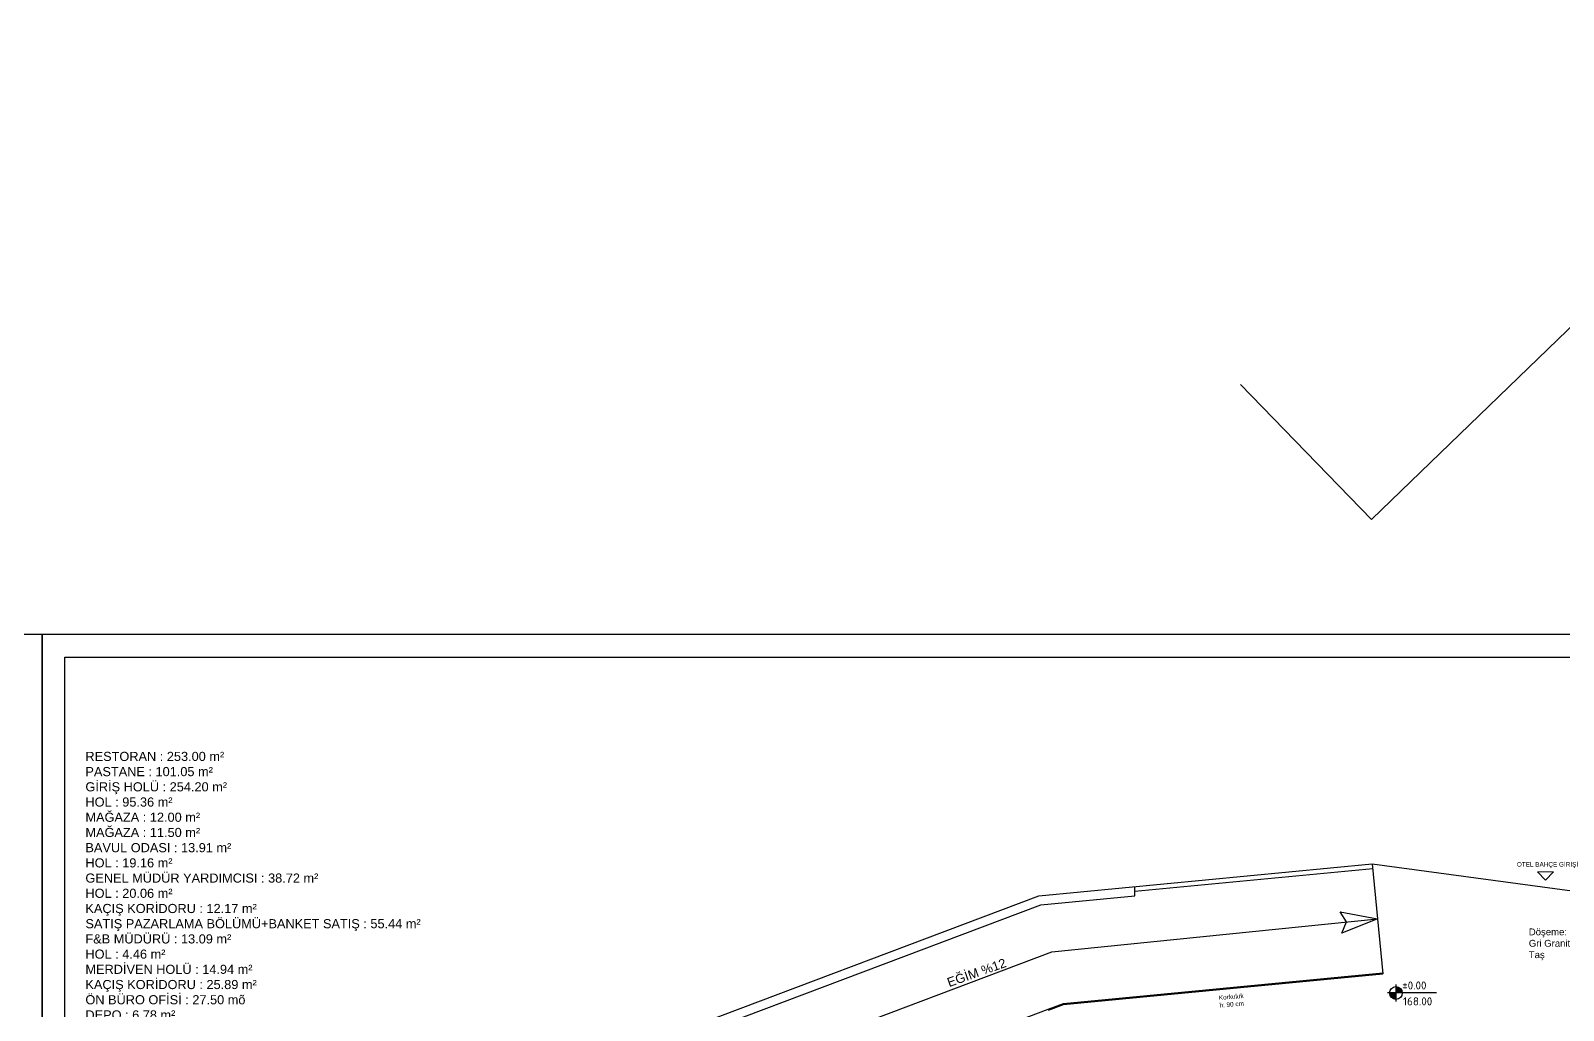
# Model space of a CAD drawing. Header units: millimetres. Extents: x 1443065 to 1517367, y 3763150 to 3779068.
# Drawn here: x 1470526 to 1477247, y 3771501 to 3775796 of the extents above; entities that cross this region are included whole.
import ezdxf
from ezdxf.enums import TextEntityAlignment as Align

# ---------------------------------------------------------------- set-up
doc = ezdxf.new("R2010")
doc.units = ezdxf.units.MM
for name, color, linetype in [('m-TAR_', 8, 'Continuous'), ('m-TFR_vitrifiye', 1, 'Continuous'), ('m-YAZ_kot', 7, 'Continuous'), ('m-YAZ_pafta', 7, 'Continuous')]:
    doc.layers.add(name, color=color, linetype=linetype)
doc.layers.add('MAHAL', color=52, linetype='Continuous', lineweight=13)
doc.styles.add('mono', font='isocpeur.ttf')
doc.styles.get("Standard").update_dxf_attribs({"font": 'arial.ttf'})

# ---------------------------------------------------------------- blocks, each defined once
blk = doc.blocks.new('m-plankot')
h = blk.add_hatch(color=256)
h.paths.add_polyline_path([(0, 0.144), (0, 0), (0.144, 0, 0.414214)])
h.paths.add_polyline_path([(0, -0.144), (0, 0), (-0.144, 0, 0.414214)])
for p, q in [((0.914, 0), (-0.192, 0)), ((0, 0.192), (0, -0.192))]:
    blk.add_line(p, q)
blk.add_circle((0, 0), 0.144)
blk.add_attdef('INCEKOT', (0.187, 0.1), '', height=0.18)
blk.add_attdef('KABAKOT', text='', height=0.18).set_placement((0.187, -0.1), align=Align.TOP_LEFT)

msp = doc.modelspace()

# ---------------------------------------------------------------- linework, layer by layer
at = {"layer": 'm-TAR_'}
for p, q in [((1476406.9, 3773652.4), (1478622, 3775796.2)), ((1475831.3, 3774245), (1476406.9, 3773652.4))]:
    msp.add_line(p, q, dxfattribs=at)
at = {"layer": 'm-TFR_vitrifiye'}
for p, q in [((1474946.9, 3772002.7), (1476409.5, 3772143)), ((1476409.5, 3772143), (1477920.8, 3771939.6)), ((1476409.5, 3772143), (1477920.8, 3771939.6)), ((1476409.5, 3772143), (1476455.7, 3771660.2)), ((1475367.9, 3772023), (1476411.4, 3772123.1)), ((1475367.9, 3772002.9), (1475367.9, 3772043.1)), ((1472604, 3771120.2), (1474946.9, 3772002.7)), ((1473487.2, 3771410.1), (1474956, 3771963.4)), ((1474956, 3771963.4), (1475367.9, 3772002.9)), ((1475003.9, 3771757.2), (1476432.6, 3771901.7)), ((1473561.2, 3771213.7), (1475003.9, 3771757.2)), ((1475055.1, 3771531), (1476455.3, 3771665.2)), ((1475056.2, 3771526.1), (1476455.7, 3771660.2)), ((1474542.4, 3771337.4), (1474988.6, 3771505.5)), ((1474988.6, 3771505.5), (1475055.1, 3771531)), ((1474990.4, 3771500.9), (1475056.2, 3771526.1))]:
    msp.add_line(p, q, dxfattribs=at)
msp.add_lwpolyline([(1476432.6, 3771901.7), (1476276.8, 3771838.9), (1476296.5, 3771888.7), (1476269.1, 3771932.6), (1476432.6, 3771901.7)], dxfattribs=at)
at = {"layer": 'm-YAZ_pafta'}
for points in [[(1456820.5, 3773149.7), (1470576.3, 3773149.7), (1470576.3, 3763149.7), (1456820.5, 3763149.7)], [(1470576.3, 3773149.7), (1484332.1, 3773149.7), (1484332.1, 3763149.7), (1470576.3, 3763149.7)], [(1470676.3, 3773049.7), (1484232.1, 3773049.7), (1484232.1, 3763249.7), (1470676.3, 3763249.7)]]:
    msp.add_lwpolyline(points, close=True, dxfattribs=at)
at = {"layer": 'MAHAL'}
for p, q in [((1477169.2, 3772072.1), (1477133.8, 3772107.5)), ((1477204.5, 3772107.5), (1477133.8, 3772107.5)), ((1477169.2, 3772072.1), (1477204.5, 3772107.5))]:
    msp.add_line(p, q, dxfattribs=at)

# ---------------------------------------------------------------- block references
at = {"layer": 'm-YAZ_kot'}
ref = msp.add_blockref('m-plankot', (1476513.3, 3771577), dxfattribs=dict(at, xscale=194.90625, yscale=194.90625, zscale=194.90625))
ref.add_attrib('KABAKOT', '168.00', dxfattribs={"layer": '0', "height": 35.08, "rotation": 0, "style": 'mono'}).set_placement((1476544.7, 3771512.2), align=Align.BOTTOM_LEFT)
ref.add_attrib('INCEKOT', '%%P0.00', dxfattribs={"layer": '0', "height": 35.08, "rotation": 0, "style": 'mono'}).set_placement((1476541, 3771581.9), align=Align.BOTTOM_LEFT)

# ---------------------------------------------------------------- texts
at = {"layer": 'MAHAL', "attachment_point": 7}
for s, insert, char_height, width in [('{\\f@Arial Unicode MS|b0|i0|c162|p34;RESTORAN : 253.00 m²\\PPASTANE : 101.05 m²\\PGİRİŞ HOLÜ : 254.20 m²\\PHOL : 95.36 m²\\PMAĞAZA : 12.00 m²\\PMAĞAZA : 11.50 m²\\PBAVUL ODASI : 13.91 m²\\PHOL : 19.16 m²\\PGENEL MÜDÜR YARDIMCISI : 38.72 m²\\PHOL : 20.06 m²\\PKAÇIŞ KORİDORU : 12.17 m²\\PSATIŞ PAZARLAMA BÖLÜMÜ+BANKET SATIŞ : 55.44 m²\\PF&B MÜDÜRÜ : 13.09 m²\\PHOL : 4.46 m²\\PMERDİVEN HOLÜ : 14.94 m²\\PKAÇIŞ KORİDORU : 25.89 m²\\PÖN BÜRO OFİSİ : 27.50 mõ\\PDEPO : 6.78 m²\\PRESEPSİYON : 46.04 m²\\PBAVUL ODASI : 9.71 m²\\PHOL : 112.18 m²\\PBAYAN WC : 34.07 m²\\PBEBEK BAKIM ODASI : 4.20 m²\\PENGELLİ WC : 4.80 m²\\PBAY WC : 27.68 m²\\PTERAS : 38.30 m²\\PF&B BANKET SATIŞ OFİSİ : 28.68 m²\\PMAĞAZA : 15.47 m²\\PKAÇIŞ KORİDORU : 16.57 m²\\PKAÇIŞ KORİDORU : 25.89 m²\\PYANGIN GÜVENLİK KORİDORU : 6.08 m²\\PMERDİVEN HOLÜ : 15.00 m²\\PDEPO : 6.07 m²\\PBAR BÖLÜMÜ : 52.58 m²\\PSERVİS MUTFAĞI : 37.64 m²\\PELEKTRİK TESİSAT ODASI : 5.61 m²\\PMEKANİK TESİSAT ODASI : 5.61 m²\\PSPOR BAR : 113.62 m²\\POTURMA SALONU : 105.97 m²\\PYANGIN GÜVENLİK HOLÜ : 3.72 m²\\PMERDİVEN HOLÜ : 18.31 m²\\PDEPO : 5.39 m²\\PLOBİ : 337.06 m²\\PKAÇI+SERVİS HOLÜ : 42.28 m²\\PMERDİVEN HOLÜ : 16.41 m²\\PMUTFAK : 64.59 m²\\PHOL : 8.04 m²\\PBAY WC : 6.16 m²\\PBAYAN WC : 6.22 m²\\PSERVİS HOLÜ : 25.20 m²\\PDEPO : 23.94 m²\\PVESTİYER : 12.79 m²\\PTOPLANTI SALONU : 61.60 m²\\PBOARD OFİS : 67.20 m²\\PFUAYE+SERGİ ALANI : 135.10 m²\\PTERAS : 44.80 m²\\PTOPLANTI SALONU : 354.04 m²}', (1470766.5, 3768859.6, -2388), 40, 1494.903), ('\\pt220;{\\f@Arial Unicode MS|b0|i0|c162|p34;OTEL BAHÇE GİRİŞİ}', (1477043.7, 3772124.9), 20, 338.841), ('{\\f@Arial Unicode MS|b0|i0|c162|p34;Döşeme: Kesme Gri Granit Küp Taş}', (1477096, 3771720.6), 30, 338.841)]:
    msp.add_mtext(s, dxfattribs=dict(at, insert=insert, char_height=char_height, width=width))
for s, insert, char_height, width, rotation in [('\\pt440;{\\f@Arial Unicode MS|b0|i0|c162|p34;EĞİM %12}', (1474554.1, 3771602), 40, 677.683, 19.47846), ('\\pt440;{\\f@Arial Unicode MS|b0|i0|c162|p34;EĞİM %12}', (1474554.1, 3771602), 40, 677.683, 19.47846), ('\\pt220;{\\f@Arial Unicode MS|b0|i0|c162|p34;Korkuluk\\Ph: 90 cm}', (1475740.4, 3771512.8), 20, 338.841, 4.6664)]:
    msp.add_mtext(s, dxfattribs=dict(at, insert=insert, char_height=char_height, width=width, rotation=rotation))

doc.saveas('drawing.dxf')
